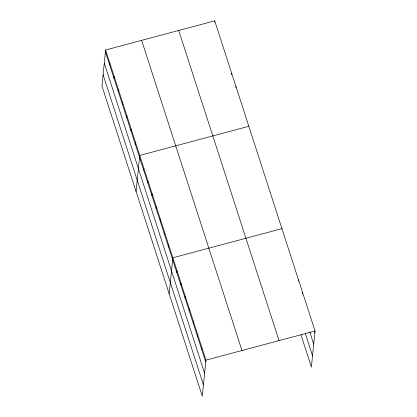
<?xml version="1.0" encoding="UTF-8"?>
<svg xmlns="http://www.w3.org/2000/svg" width="417" height="417" viewBox="0 0 417 417"><rect width="100%" height="100%" fill="white"/><g stroke="black" fill="none" stroke-linecap="round" stroke-linejoin="round"><path stroke-width="0.63" d="M105.61 49.983L101.956 86.001L202.287 396.15L205.946 360.132L105.61 49.983L214.713 20.85L315.043 330.999L311.39 367.017L300.944 334.726M109.687 65.042L109.874 63.165M113.95 78.224L114.143 76.347M118.214 91.406L118.407 89.53M122.478 104.589L122.671 102.712M126.742 117.766L126.935 115.89M131.006 130.948L131.199 129.072M135.27 144.131L135.462 142.254M136.067 191.45L139.726 155.437L248.824 126.299M143.672 170.105L143.865 168.228M147.811 182.901L148.004 181.025M151.95 195.693L152.142 193.816M156.088 208.484L156.281 206.608M160.232 221.281L160.42 219.405M164.371 234.073L164.559 232.196M168.51 246.869L168.697 244.993M169.177 293.803L172.836 257.784L281.934 228.652M176.787 272.457L176.975 270.576M180.926 285.249L181.114 283.372M185.065 298.04L185.252 296.164M214.583 22.101L214.713 20.85M189.203 310.837L189.391 308.961M193.342 323.628L193.53 321.752M197.481 336.425L197.668 334.549M201.62 349.217L201.807 347.34M231.643 74.825L231.769 73.574M235.907 88.008L236.032 86.757M298.363 281.074L298.489 279.823M302.502 293.87L302.627 292.619M205.946 360.132L315.043 330.999M314.262 331.046L314.856 332.875M309.768 331.958L313.709 344.14M305.239 333.209L312.531 355.748M178.711 30.467L279.041 340.611M141.613 40.371L241.949 350.52M105.423 51.864L205.758 362.008M104.276 63.129L204.611 373.278M103.098 74.737L203.433 384.886"/></g></svg>
